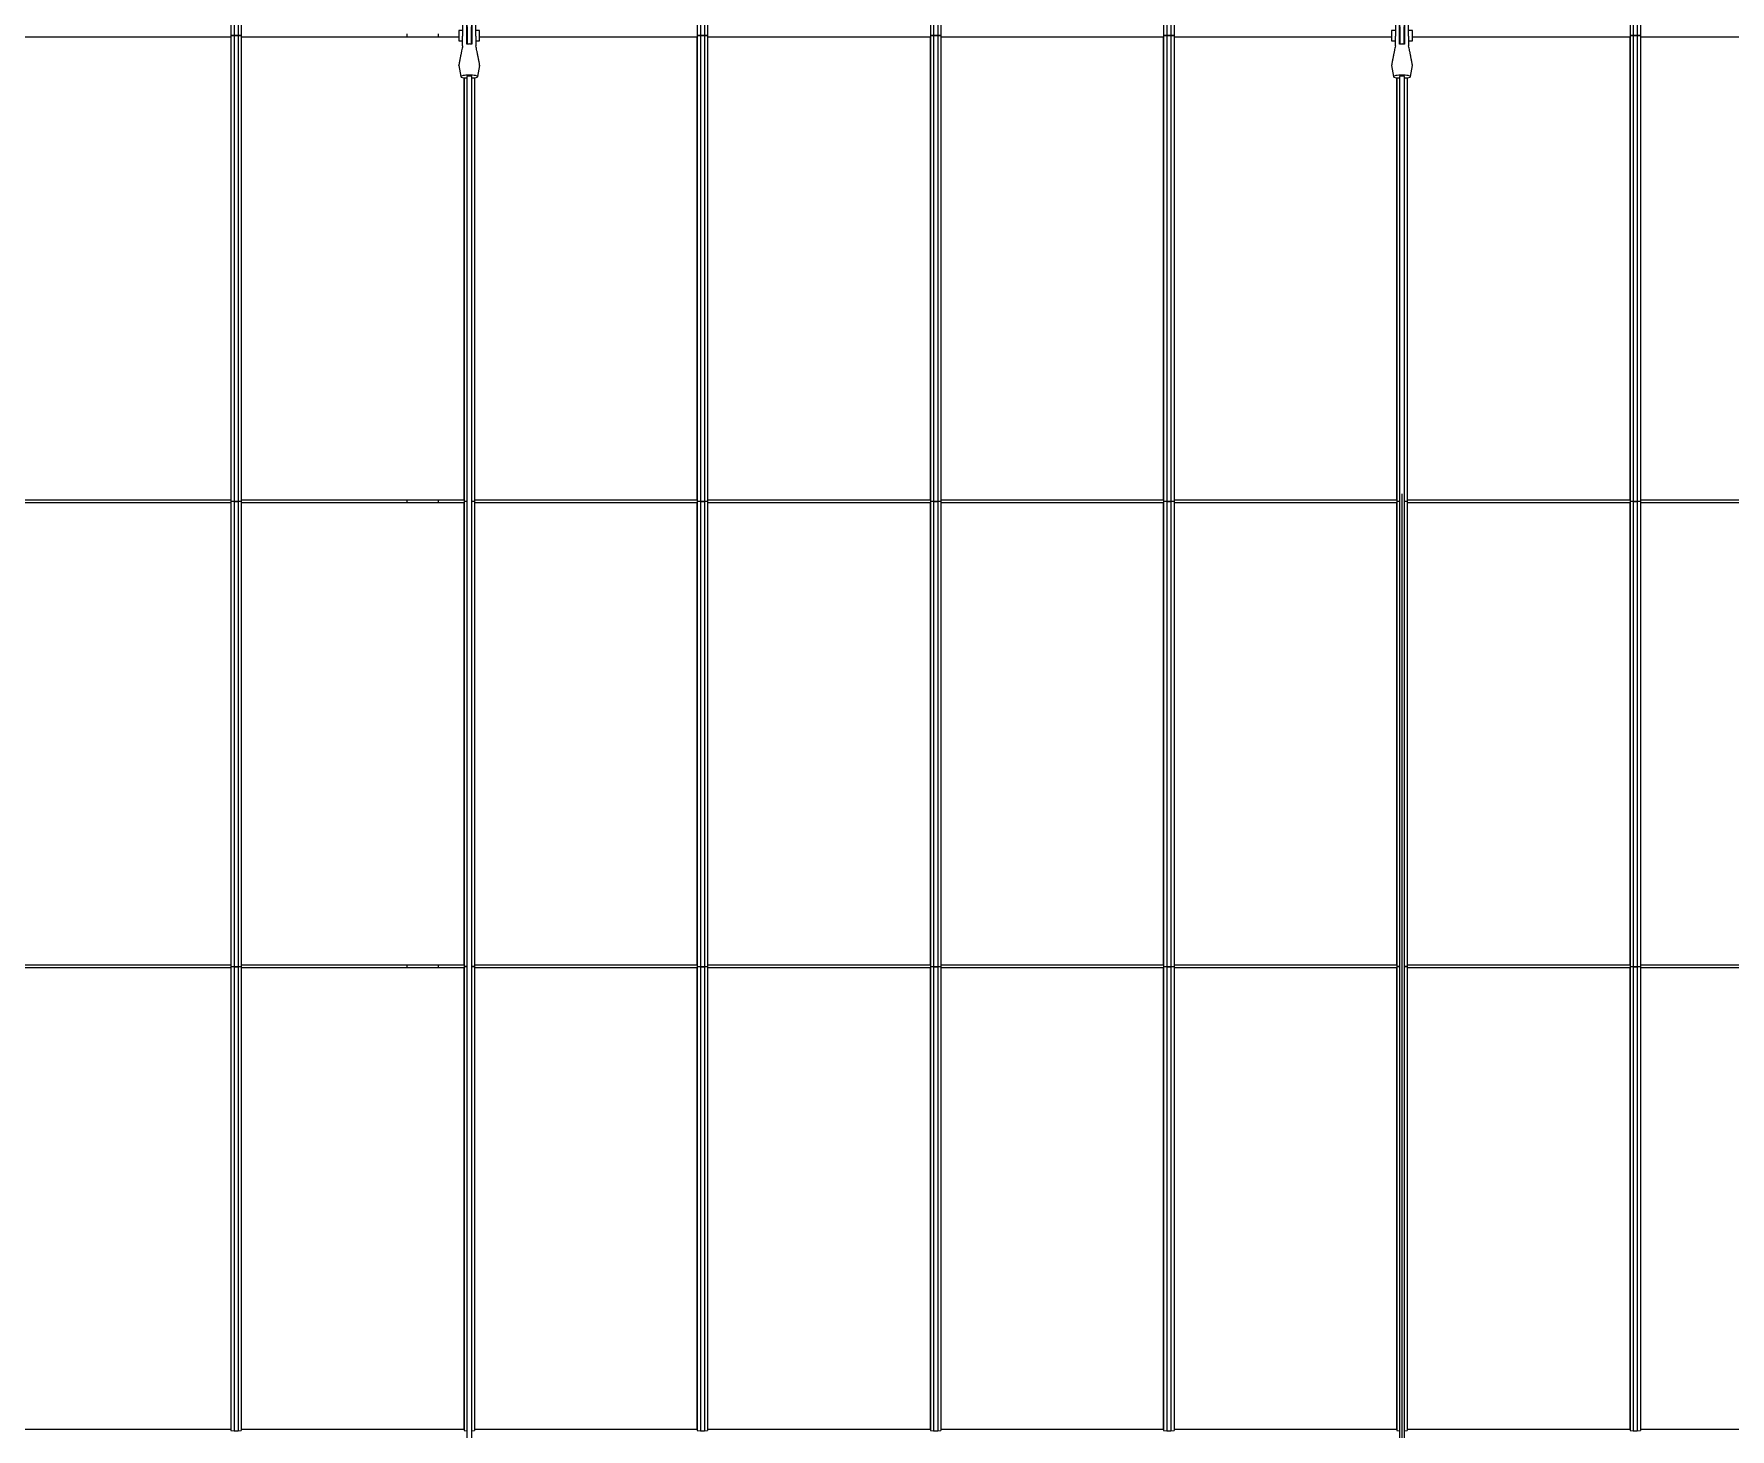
# Model space of a CAD drawing. Header units: millimetres. Extents: x 124696 to 347024, y 412631 to 564609.
# Drawn here: x 251071 to 259254, y 463130 to 469861 of the extents above; entities that cross this region are included whole.
import ezdxf

# ---------------------------------------------------------------- set-up
doc = ezdxf.new("R2010")
doc.units = ezdxf.units.MM
doc.header["$LTSCALE"] = 1500
doc.header["$MEASUREMENT"] = 0
doc.linetypes.add('二层平面图$0$轴网线_12_3_3_3 mm', pattern=[21, 12, -3, 3, -3])
doc.layers.add('0-建筑底图', color=7, linetype='Continuous')
for name, color, linetype, lineweight in [('二层平面图$0$A-LINE', 7, 'Continuous', 9), ('二层平面图$0$A-NORM-MODEL', 6, 'Continuous', 9), ('二层平面图$0$A-WALL-CURT-PANEL-2', 7, 'Continuous', 9), ('二层平面图$0$A-WALL-CURT-STILE-2', 7, 'Continuous', 9), ('二层平面图$0$ANNO-DOTE-1', 10, '二层平面图$0$轴网线_12_3_3_3 mm', 15), ('二层平面图$0$临时结构', 7, 'Continuous', 9)]:
    doc.layers.add(name, color=color, linetype=linetype, lineweight=lineweight)

# ---------------------------------------------------------------- blocks, each defined once
blk = doc.blocks.new('二层平面图$0$拉锁节点_泳池屋面2 - 拉锁节点_泳池屋面2-8581170-104-2F')
at = {"layer": '二层平面图$0$A-LINE'}
for p, q in [((-143.2, 50.6), (-197.3, 40.9)), ((-49, 32), (-2.1, 32)), ((42.8, 10), (-40.6, 10)), ((-25.5, 50), (-25.5, 32)), ((-0.5, 50), (-25.5, 50)), ((-25.5, 12), (-25.5, 10)), ((24.5, 50), (-0.5, 50)), ((24.5, 32), (24.5, 50)), ((24.5, 10), (24.5, 12)), ((42.8, 10), (106.9, 10)), ((-197.3, -40.9), (-143.2, -50.6)), ((-2.1, -32), (-49, -32)), ((-40.6, -10), (42.8, -10)), ((-25.5, -10), (-25.5, -12)), ((-25.5, -32), (-25.5, -50)), ((-25.5, -50), (-0.5, -50)), ((-0.5, -50), (24.5, -50)), ((24.5, -12), (24.5, -10)), ((24.5, -50), (24.5, -32)), ((106.9, -10), (42.8, -10))]:
    blk.add_line(p, q, dxfattribs=at)
at = {"layer": '二层平面图$0$A-LINE', "flags": 128}
for points in [[(-40.3, 12), (-20.6, 12), (-1, 12)], [(67.5, 32), (68.8, 29), (69.9, 26.3), (70.7, 24), (71.4, 22), (71.9, 20.2), (72.3, 18.6), (72.7, 17.1), (73, 15.8), (73.2, 14.6), (73.5, 13.5), (73.6, 12.5), (73.7, 12.2)], [(-1, -12), (-20.6, -12), (-40.3, -12)], [(67.5, -32), (68.8, -29), (69.9, -26.3), (70.7, -24), (71.4, -22), (71.9, -20.2), (72.3, -18.5), (72.7, -17.1), (73, -15.8), (73.2, -14.6), (73.5, -13.5), (73.6, -12.5), (73.7, -12.2)]]:
    blk.add_lwpolyline(points, dxfattribs=at)
at = {"layer": '二层平面图$0$A-LINE'}
for start_param, end_param in [(0.030255, 1.251201), (1.890392, 3.111338)]:
    blk.add_ellipse((-197.1, 0), major_axis=(0, 41), ratio=0.169005, start_param=start_param, end_param=end_param, dxfattribs=at)
for points, knots in [([(-49, 32), (-53, 32.8), (-61, 34.4), (-70.8, 36.4), (-78.7, 38), (-84.6, 39.2), (-89.4, 40.2), (-93.3, 41), (-96.2, 41.5), (-99.1, 42.1), (-103, 42.9), (-107.8, 43.8), (-112.5, 44.8), (-115.8, 45.4), (-117.6, 45.7), (-118.9, 46), (-120.3, 46.3), (-122.1, 46.6), (-125.4, 47.2), (-130.1, 48.1), (-134.4, 48.9), (-137.2, 49.4), (-138.6, 49.7), (-139.6, 49.8), (-140.5, 49.9), (-141.8, 50.1), (-142.8, 50.2), (-143.1, 50.1), (-143.2, 50.1)], [-1, -1, -1, -1, -0.9444444, -0.8888889, -0.8611111, -0.8333333, -0.8055556, -0.7916667, -0.7777778, -0.7638889, -0.75, -0.7222222, -0.6944444, -0.6805556, -0.6736111, -0.6666667, -0.6597222, -0.6527778, -0.6388889, -0.6111111, -0.5833333, -0.5694444, -0.5555556, -0.5486111, -0.5416667, -0.5277778, -0.5, -0.4930197, -0.4930197, -0.4930197, -0.4930197]), ([(67.5, 32), (67.5, 32), (66.9, 32), (63.8, 32), (57.6, 32), (48.9, 32), (38.1, 32), (25.6, 32), (12, 32), (2.7, 32), (-2.1, 32)], [-0.4511759, -0.4511759, -0.4511759, -0.4511759, -0.4117647, -0.3529412, -0.2941176, -0.2352941, -0.1764706, -0.1176471, -0.0588235, 0, 0, 0, 0]), ([(-1, 12), (3.9, 12), (13.4, 12), (27.3, 12), (40.1, 12), (51.4, 12), (60.8, 12), (66.7, 12), (70.1, 12), (72.1, 12), (73.3, 12), (73.6, 12), (73.7, 12)], [-1, -1, -1, -1, -0.9444444, -0.8888889, -0.8333333, -0.7777778, -0.7222222, -0.6666667, -0.6388889, -0.6111111, -0.5833333, -0.5555556, -0.5555556, -0.5555556, -0.5555556]), ([(-143.2, -50.1), (-143.1, -50.1), (-142.7, -50.2), (-141.8, -50.1), (-140.4, -49.9), (-139.5, -49.8), (-138.6, -49.6), (-137.1, -49.4), (-134.3, -48.9), (-130.1, -48.1), (-125.4, -47.2), (-122.1, -46.6), (-120.2, -46.3), (-118.9, -46), (-117.6, -45.7), (-115.7, -45.4), (-112.5, -44.8), (-107.8, -43.8), (-102.9, -42.9), (-99.1, -42.1), (-96.2, -41.5), (-93.3, -41), (-89.4, -40.2), (-84.5, -39.2), (-78.6, -38), (-70.8, -36.4), (-60.9, -34.4), (-53, -32.8), (-49, -32)], [-0.5073636, -0.5073636, -0.5073636, -0.5073636, -0.5, -0.4722222, -0.4583333, -0.4513889, -0.4444444, -0.4305556, -0.4166667, -0.3888889, -0.3611111, -0.3472222, -0.3402778, -0.3333333, -0.3263889, -0.3194444, -0.3055556, -0.2777778, -0.25, -0.2361111, -0.2222222, -0.2083333, -0.1944444, -0.1666667, -0.1388889, -0.1111111, -0.0555556, 0, 0, 0, 0]), ([(-2.1, -32), (1.5, -32), (6.8, -32), (13.7, -32), (20.5, -32), (28.8, -32), (39, -32), (48.9, -32), (57.6, -32), (63.8, -32), (66.9, -32), (67.5, -32), (67.5, -32)], [-1, -1, -1, -1, -0.9558824, -0.9338235, -0.9117647, -0.8676471, -0.8235294, -0.7647059, -0.7058824, -0.6470588, -0.5882353, -0.5485298, -0.5485298, -0.5485298, -0.5485298])]:
    blk.add_open_spline(points, degree=3, knots=knots, dxfattribs=at)
for points in [[(-40.1, 0), (-40.1, 2), (-40.1, 6), (-40.2, 10), (-40.3, 12)], [(-40.3, -12), (-40.2, -10), (-40.1, -6), (-40.1, -2), (-40.1, 0)], [(73.7, -12), (73.6, -12), (72.4, -12), (67.9, -12), (60.8, -12), (51.4, -12), (40.1, -12), (27.3, -12), (13.4, -12), (3.9, -12), (-1, -12)]]:
    blk.add_open_spline(points, degree=3, dxfattribs=at)
at = {"layer": '二层平面图$0$A-NORM-MODEL'}
for start_param, end_param in [(4.712389, 6.31344), (3.111338, 4.712389)]:
    blk.add_ellipse((-197.1, 0), major_axis=(0, 41), ratio=0.169005, start_param=start_param, end_param=end_param, dxfattribs=at)
for points, knots in [([(-143.2, 50.1), (-143.4, 50.1), (-143.6, 50.1), (-143.4, 49.9), (-143.1, 49.8), (-143, 49.7), (-142.8, 49.7)], [-0.49301965, -0.49301965, -0.49301965, -0.49301965, -0.47222222, -0.45833333, -0.45138889, -0.44444444, -0.44444444, -0.44444444, -0.44444444]), ([(-142.9, -49.7), (-143, -49.7), (-143.2, -49.8), (-143.4, -49.9), (-143.6, -50.1), (-143.4, -50.1), (-143.2, -50.1)], [-0.55555556, -0.55555556, -0.55555556, -0.55555556, -0.54861111, -0.54166667, -0.52777778, -0.50736357, -0.50736357, -0.50736357, -0.50736357])]:
    blk.add_open_spline(points, degree=3, knots=knots, dxfattribs=at)
for points in [[(67.3, 32), (67.4, 32), (67.5, 32), (67.5, 32)], [(67.5, -32), (67.5, -32), (67.4, -32), (67.3, -32)]]:
    blk.add_open_spline(points, degree=3, dxfattribs=at)
blk = doc.blocks.new('二层平面图$0$2PTs-line 拉杆 - 拉杆_25-8616156-104-2F')
at = {"layer": '二层平面图$0$临时结构'}
for p, q in [((121487.5, 13302.9), (121487.5, 3903.5)), ((121487.5, 13302.9), (121487.5, 3903.5)), ((121512.5, 3903.5), (121512.5, 13302.9)), ((121512.5, 3903.5), (121512.5, 13302.9))]:
    blk.add_line(p, q, dxfattribs=at)
blk.add_ellipse((121500, 13302.9), major_axis=(-12.5, 0), ratio=0.168962, start_param=3.141593, end_param=6.283185, dxfattribs=at)
blk = doc.blocks.new('二层平面图$0$拉锁节点_泳池屋面2 - 拉锁节点_泳池屋面2-V401-104-2F')
at = {"layer": '二层平面图$0$A-LINE'}
for p, q in [((-143.2, 50.6), (-197.3, 40.9)), ((-49, 32), (-2.1, 32)), ((42.8, 10), (-40.6, 10)), ((-25.5, 50), (-25.5, 32)), ((-0.5, 50), (-25.5, 50)), ((-25.5, 12), (-25.5, 10)), ((24.5, 50), (-0.5, 50)), ((24.5, 32), (24.5, 50)), ((24.5, 10), (24.5, 12)), ((42.8, 10), (106.9, 10)), ((-197.3, -40.9), (-143.2, -50.6)), ((-2.1, -32), (-49, -32)), ((-40.6, -10), (42.8, -10)), ((-25.5, -10), (-25.5, -12)), ((-25.5, -32), (-25.5, -50)), ((-25.5, -50), (-0.5, -50)), ((-0.5, -50), (24.5, -50)), ((24.5, -12), (24.5, -10)), ((24.5, -50), (24.5, -32)), ((106.9, -10), (42.8, -10))]:
    blk.add_line(p, q, dxfattribs=at)
at = {"layer": '二层平面图$0$A-LINE', "flags": 128}
for points in [[(-40.3, 12), (-20.6, 12), (-1, 12)], [(67.5, 32), (68.8, 29), (69.9, 26.3), (70.7, 24), (71.4, 22), (71.9, 20.2), (72.3, 18.6), (72.7, 17.1), (73, 15.8), (73.2, 14.6), (73.5, 13.5), (73.6, 12.5), (73.7, 12.2)], [(-1, -12), (-20.6, -12), (-40.3, -12)], [(67.5, -32), (68.8, -29), (69.9, -26.3), (70.7, -24), (71.4, -22), (71.9, -20.2), (72.3, -18.5), (72.7, -17.1), (73, -15.8), (73.2, -14.6), (73.5, -13.5), (73.6, -12.5), (73.7, -12.2)]]:
    blk.add_lwpolyline(points, dxfattribs=at)
at = {"layer": '二层平面图$0$A-LINE'}
for start_param, end_param in [(0.030255, 1.220408), (1.890392, 3.111338)]:
    blk.add_ellipse((-197.1, 0), major_axis=(0, 41), ratio=0.169005, start_param=start_param, end_param=end_param, dxfattribs=at)
for points, knots in [([(-49, 32), (-53, 32.8), (-61, 34.4), (-70.8, 36.4), (-78.7, 38), (-84.6, 39.2), (-89.4, 40.2), (-93.3, 41), (-96.2, 41.5), (-99.1, 42.1), (-103, 42.9), (-107.8, 43.8), (-112.5, 44.8), (-115.8, 45.4), (-117.6, 45.7), (-118.9, 46), (-120.3, 46.3), (-122.1, 46.6), (-125.4, 47.2), (-130.1, 48.1), (-134.4, 48.9), (-137.2, 49.4), (-138.6, 49.7), (-139.6, 49.8), (-140.5, 49.9), (-141.8, 50.1), (-142.8, 50.2), (-143.1, 50.1), (-143.2, 50.1)], [-1, -1, -1, -1, -0.9444444, -0.8888889, -0.8611111, -0.8333333, -0.8055556, -0.7916667, -0.7777778, -0.7638889, -0.75, -0.7222222, -0.6944444, -0.6805556, -0.6736111, -0.6666667, -0.6597222, -0.6527778, -0.6388889, -0.6111111, -0.5833333, -0.5694444, -0.5555556, -0.5486111, -0.5416667, -0.5277778, -0.5, -0.4930197, -0.4930197, -0.4930197, -0.4930197]), ([(67.5, 32), (67.5, 32), (66.9, 32), (63.8, 32), (57.6, 32), (48.9, 32), (38.1, 32), (25.6, 32), (12, 32), (2.7, 32), (-2.1, 32)], [-0.4511759, -0.4511759, -0.4511759, -0.4511759, -0.4117647, -0.3529412, -0.2941176, -0.2352941, -0.1764706, -0.1176471, -0.0588235, 0, 0, 0, 0]), ([(-1, 12), (3.9, 12), (13.4, 12), (27.3, 12), (40.1, 12), (51.4, 12), (60.8, 12), (66.7, 12), (70.1, 12), (72.1, 12), (73.3, 12), (73.6, 12), (73.7, 12)], [-1, -1, -1, -1, -0.9444444, -0.8888889, -0.8333333, -0.7777778, -0.7222222, -0.6666667, -0.6388889, -0.6111111, -0.5833333, -0.5555556, -0.5555556, -0.5555556, -0.5555556]), ([(-143.2, -50.1), (-143.1, -50.1), (-142.7, -50.2), (-141.8, -50.1), (-140.4, -49.9), (-139.5, -49.8), (-138.6, -49.6), (-137.1, -49.4), (-134.3, -48.9), (-130.1, -48.1), (-125.4, -47.2), (-122.1, -46.6), (-120.2, -46.3), (-118.9, -46), (-117.6, -45.7), (-115.7, -45.4), (-112.5, -44.8), (-107.8, -43.8), (-102.9, -42.9), (-99.1, -42.1), (-96.2, -41.5), (-93.3, -41), (-89.4, -40.2), (-84.5, -39.2), (-78.6, -38), (-70.8, -36.4), (-60.9, -34.4), (-53, -32.8), (-49, -32)], [-0.5073636, -0.5073636, -0.5073636, -0.5073636, -0.5, -0.4722222, -0.4583333, -0.4513889, -0.4444444, -0.4305556, -0.4166667, -0.3888889, -0.3611111, -0.3472222, -0.3402778, -0.3333333, -0.3263889, -0.3194444, -0.3055556, -0.2777778, -0.25, -0.2361111, -0.2222222, -0.2083333, -0.1944444, -0.1666667, -0.1388889, -0.1111111, -0.0555556, 0, 0, 0, 0]), ([(-2.1, -32), (1.5, -32), (6.8, -32), (13.7, -32), (20.5, -32), (28.8, -32), (39, -32), (48.9, -32), (57.6, -32), (63.8, -32), (66.9, -32), (67.5, -32), (67.5, -32)], [-1, -1, -1, -1, -0.9558824, -0.9338235, -0.9117647, -0.8676471, -0.8235294, -0.7647059, -0.7058824, -0.6470588, -0.5882353, -0.5485298, -0.5485298, -0.5485298, -0.5485298])]:
    blk.add_open_spline(points, degree=3, knots=knots, dxfattribs=at)
for points in [[(-40.1, 0), (-40.1, 2), (-40.1, 6), (-40.2, 10), (-40.3, 12)], [(-40.3, -12), (-40.2, -10), (-40.1, -6), (-40.1, -2), (-40.1, 0)], [(73.7, -12), (73.6, -12), (72.4, -12), (67.9, -12), (60.8, -12), (51.4, -12), (40.1, -12), (27.3, -12), (13.4, -12), (3.9, -12), (-1, -12)]]:
    blk.add_open_spline(points, degree=3, dxfattribs=at)
at = {"layer": '二层平面图$0$A-NORM-MODEL'}
for start_param, end_param in [(4.712389, 6.31344), (3.111338, 4.712389)]:
    blk.add_ellipse((-197.1, 0), major_axis=(0, 41), ratio=0.169005, start_param=start_param, end_param=end_param, dxfattribs=at)
for points, knots in [([(-143.2, 50.1), (-143.4, 50.1), (-143.6, 50.1), (-143.4, 49.9), (-143.1, 49.8), (-143, 49.7), (-142.8, 49.7)], [-0.49301965, -0.49301965, -0.49301965, -0.49301965, -0.47222222, -0.45833333, -0.45138889, -0.44444444, -0.44444444, -0.44444444, -0.44444444]), ([(-142.9, -49.7), (-143, -49.7), (-143.2, -49.8), (-143.4, -49.9), (-143.6, -50.1), (-143.4, -50.1), (-143.2, -50.1)], [-0.55555556, -0.55555556, -0.55555556, -0.55555556, -0.54861111, -0.54166667, -0.52777778, -0.50736357, -0.50736357, -0.50736357, -0.50736357])]:
    blk.add_open_spline(points, degree=3, knots=knots, dxfattribs=at)
for points in [[(67.3, 32), (67.4, 32), (67.5, 32), (67.5, 32)], [(67.5, -32), (67.5, -32), (67.4, -32), (67.3, -32)]]:
    blk.add_open_spline(points, degree=3, dxfattribs=at)
blk = doc.blocks.new('二层平面图$0$系统嵌板 - 玻璃-13232874-104-2F')
at = {"layer": '二层平面图$0$A-WALL-CURT-PANEL-2'}
for p, q in [((106850, 9002.5), (105775, 9002.5)), ((105775, 9002.5), (105775, 7890.4)), ((105775, 7890.4), (105775, 6778.2)), ((105775, 6778.2), (106850, 6778.2))]:
    blk.add_line(p, q, dxfattribs=at)
blk = doc.blocks.new('二层平面图$0$系统嵌板 - 玻璃-V403-104-2F')
at = {"layer": '二层平面图$0$A-WALL-CURT-PANEL-2'}
for p, q in [((106850, 11246.3), (105775, 11246.3)), ((105775, 11246.3), (105775, 10132)), ((105775, 10132), (105775, 9017.7)), ((105775, 9017.7), (106850, 9017.7))]:
    blk.add_line(p, q, dxfattribs=at)
blk = doc.blocks.new('二层平面图$0$系统嵌板 - 玻璃-V404-104-2F')
at = {"layer": '二层平面图$0$A-WALL-CURT-PANEL-2'}
for p, q in [((106850, 13493.2), (105775, 13493.2)), ((105775, 13493.2), (105775, 12377.4)), ((105775, 12377.4), (105775, 11261.5)), ((105775, 11261.5), (106850, 11261.5))]:
    blk.add_line(p, q, dxfattribs=at)
blk = doc.blocks.new('二层平面图$0$系统嵌板 - 玻璃-V471-104-2F')
at = {"layer": '二层平面图$0$A-WALL-CURT-PANEL-2'}
for p, q in [((134975, 9002.4), (133900, 9002.4)), ((133900, 9002.4), (133900, 7890.2)), ((134975, 7890.2), (134975, 9002.4)), ((133900, 7890.2), (133900, 6777.9)), ((134975, 6777.9), (134975, 7890.2)), ((133900, 6777.9), (134975, 6777.9))]:
    blk.add_line(p, q, dxfattribs=at)
blk = doc.blocks.new('二层平面图$0$系统嵌板 - 玻璃-V483-104-2F')
at = {"layer": '二层平面图$0$A-WALL-CURT-PANEL-2'}
for p, q in [((133850, 11246.2), (132775, 11246.2)), ((132775, 11246.2), (132775, 10131.9)), ((133850, 10131.9), (133850, 11246.2)), ((132775, 10131.9), (132775, 9017.6)), ((133850, 9017.6), (133850, 10131.9)), ((132775, 9017.6), (133850, 9017.6))]:
    blk.add_line(p, q, dxfattribs=at)
blk = doc.blocks.new('二层平面图$0$系统嵌板 - 玻璃-V484-104-2F')
at = {"layer": '二层平面图$0$A-WALL-CURT-PANEL-2'}
for p, q in [((133850, 13493.2), (132775, 13493.2)), ((132775, 13493.2), (132775, 12377.3)), ((133850, 12377.3), (133850, 13493.2)), ((132775, 12377.3), (132775, 11261.5)), ((133850, 11261.5), (133850, 12377.3)), ((132775, 11261.5), (133850, 11261.5))]:
    blk.add_line(p, q, dxfattribs=at)
blk = doc.blocks.new('二层平面图$0$系统嵌板 - 玻璃-V493-104-2F')
at = {"layer": '二层平面图$0$A-WALL-CURT-PANEL-2'}
for p, q in [((131600, 13493.2), (130550, 13493.2)), ((131600, 12377.3), (131600, 13493.2)), ((130525, 13297.6), (130525, 12377.3)), ((130525, 12377.3), (130525, 11261.5)), ((131600, 11261.5), (131600, 12377.3)), ((130525, 11261.5), (131600, 11261.5))]:
    blk.add_line(p, q, dxfattribs=at)
blk = doc.blocks.new('二层平面图$0$系统嵌板 - 玻璃-V497-104-2F')
at = {"layer": '二层平面图$0$A-WALL-CURT-PANEL-2'}
for p, q in [((130450, 13493.2), (129400, 13493.2)), ((129400, 13493.2), (129400, 12377.3)), ((130475, 12377.3), (130475, 13297.6)), ((129400, 12377.3), (129400, 11261.5)), ((130475, 11261.5), (130475, 12377.3)), ((129400, 11261.5), (130475, 11261.5))]:
    blk.add_line(p, q, dxfattribs=at)
blk = doc.blocks.new('二层平面图$0$矩形竖梃 - 泳池固定屋面龙骨_边-13232953-104-2F')
at = {"layer": '二层平面图$0$A-WALL-CURT-STILE-2'}
for p, q in [((106850, 7890.2), (106850, 6770.3)), ((106865, 7888.7), (106865, 6768.7)), ((106885, 7888.7), (106885, 6768.7)), ((106900, 7890.2), (106900, 6770.3)), ((106850, 6770.3), (106865, 6768.7)), ((106865, 6768.7), (106885, 6768.7)), ((106885, 6768.7), (106900, 6770.3))]:
    blk.add_line(p, q, dxfattribs=at)
blk = doc.blocks.new('二层平面图$0$矩形竖梃 - 泳池固定屋面龙骨_边-V527-104-2F')
at = {"layer": '二层平面图$0$A-WALL-CURT-STILE-2'}
for p, q in [((106865, 9008.7), (106850, 9010)), ((106850, 9010), (106850, 7890.2)), ((106885, 9008.7), (106865, 9008.7)), ((106865, 9008.7), (106865, 7888.7)), ((106900, 9010), (106885, 9008.7)), ((106885, 9008.7), (106885, 7888.7)), ((106900, 9010), (106900, 7890.2))]:
    blk.add_line(p, q, dxfattribs=at)
blk = doc.blocks.new('二层平面图$0$矩形竖梃 - 泳池固定屋面龙骨_边-V528-104-2F')
at = {"layer": '二层平面图$0$A-WALL-CURT-STILE-2'}
for p, q in [((106850, 10131.9), (106850, 9010)), ((106865, 10130.8), (106865, 9008.7)), ((106885, 10130.8), (106885, 9008.7)), ((106900, 10131.9), (106900, 9010)), ((106850, 9010), (106865, 9008.7)), ((106865, 9008.7), (106885, 9008.7)), ((106885, 9008.7), (106900, 9010))]:
    blk.add_line(p, q, dxfattribs=at)
blk = doc.blocks.new('二层平面图$0$矩形竖梃 - 泳池固定屋面龙骨_边-V529-104-2F')
at = {"layer": '二层平面图$0$A-WALL-CURT-STILE-2'}
for p, q in [((106865, 11252.9), (106850, 11253.9)), ((106850, 11253.9), (106850, 10131.9)), ((106885, 11252.9), (106865, 11252.9)), ((106865, 11252.9), (106865, 10130.8)), ((106900, 11253.9), (106885, 11252.9)), ((106885, 11252.9), (106885, 10130.8)), ((106900, 11253.9), (106900, 10131.9))]:
    blk.add_line(p, q, dxfattribs=at)
blk = doc.blocks.new('二层平面图$0$矩形竖梃 - 泳池固定屋面龙骨_边-V530-104-2F')
at = {"layer": '二层平面图$0$A-WALL-CURT-STILE-2'}
for p, q in [((106850, 12377.3), (106850, 11253.9)), ((106865, 12376.5), (106865, 11252.9)), ((106885, 12376.5), (106885, 11252.9)), ((106900, 12377.3), (106900, 11253.9)), ((106850, 11253.9), (106865, 11252.9)), ((106865, 11252.9), (106885, 11252.9)), ((106885, 11252.9), (106900, 11253.9))]:
    blk.add_line(p, q, dxfattribs=at)
blk = doc.blocks.new('二层平面图$0$矩形竖梃 - 泳池固定屋面龙骨_边-V531-104-2F')
at = {"layer": '二层平面图$0$A-WALL-CURT-STILE-2'}
for p, q in [((106865, 13500.2), (106850, 13500.8)), ((106850, 13500.8), (106850, 12377.3)), ((106885, 13500.2), (106865, 13500.2)), ((106865, 13500.2), (106865, 12376.5)), ((106900, 13500.8), (106885, 13500.2)), ((106885, 13500.2), (106885, 12376.5)), ((106900, 13500.8), (106900, 12377.3))]:
    blk.add_line(p, q, dxfattribs=at)
blk = doc.blocks.new('二层平面图$0$矩形竖梃 - 泳池固定屋面龙骨_边-V532-104-2F')
at = {"layer": '二层平面图$0$A-WALL-CURT-STILE-2'}
for p, q in [((106850, 14625.4), (106850, 13500.8)), ((106865, 14624.9), (106865, 13500.2)), ((106885, 14624.9), (106885, 13500.2)), ((106900, 14625.4), (106900, 13500.8)), ((106850, 13500.8), (106865, 13500.2)), ((106865, 13500.2), (106885, 13500.2)), ((106885, 13500.2), (106900, 13500.8))]:
    blk.add_line(p, q, dxfattribs=at)
blk = doc.blocks.new('二层平面图$0$矩形竖梃 - 泳池固定屋面龙骨_中-V564-104-2F')
at = {"layer": '二层平面图$0$A-WALL-CURT-STILE-2'}
for p, q in [((133850, 7890.2), (133850, 6770.3)), ((133865, 7888.7), (133865, 6768.7)), ((133885, 7888.7), (133885, 6768.7)), ((133900, 7890.2), (133900, 6770.3)), ((133850, 6770.3), (133865, 6768.7)), ((133865, 6768.7), (133885, 6768.7)), ((133885, 6768.7), (133900, 6770.3))]:
    blk.add_line(p, q, dxfattribs=at)
blk = doc.blocks.new('二层平面图$0$矩形竖梃 - 泳池固定屋面龙骨_中-V565-104-2F')
at = {"layer": '二层平面图$0$A-WALL-CURT-STILE-2'}
for p, q in [((133865, 9008.7), (133850, 9010)), ((133850, 9010), (133850, 7890.2)), ((133885, 9008.7), (133865, 9008.7)), ((133865, 9008.7), (133865, 7888.7)), ((133900, 9010), (133885, 9008.7)), ((133885, 9008.7), (133885, 7888.7)), ((133900, 9010), (133900, 7890.2))]:
    blk.add_line(p, q, dxfattribs=at)
blk = doc.blocks.new('二层平面图$0$矩形竖梃 - 泳池固定屋面龙骨_中-V566-104-2F')
at = {"layer": '二层平面图$0$A-WALL-CURT-STILE-2'}
for p, q in [((133850, 10131.9), (133850, 9010)), ((133865, 10130.8), (133865, 9008.7)), ((133885, 10130.8), (133885, 9008.7)), ((133900, 10131.9), (133900, 9010)), ((133850, 9010), (133865, 9008.7)), ((133865, 9008.7), (133885, 9008.7)), ((133885, 9008.7), (133900, 9010))]:
    blk.add_line(p, q, dxfattribs=at)
blk = doc.blocks.new('二层平面图$0$矩形竖梃 - 泳池固定屋面龙骨_中-V567-104-2F')
at = {"layer": '二层平面图$0$A-WALL-CURT-STILE-2'}
for p, q in [((133865, 11252.9), (133850, 11253.9)), ((133850, 11253.9), (133850, 10131.9)), ((133885, 11252.9), (133865, 11252.9)), ((133865, 11252.9), (133865, 10130.8)), ((133900, 11253.9), (133885, 11252.9)), ((133885, 11252.9), (133885, 10130.8)), ((133900, 11253.9), (133900, 10131.9))]:
    blk.add_line(p, q, dxfattribs=at)
blk = doc.blocks.new('二层平面图$0$矩形竖梃 - 泳池固定屋面龙骨_中-V568-104-2F')
at = {"layer": '二层平面图$0$A-WALL-CURT-STILE-2'}
for p, q in [((133850, 12377.3), (133850, 11253.9)), ((133865, 12376.5), (133865, 11252.9)), ((133885, 12376.5), (133885, 11252.9)), ((133900, 12377.3), (133900, 11253.9)), ((133850, 11253.9), (133865, 11252.9)), ((133865, 11252.9), (133885, 11252.9)), ((133885, 11252.9), (133900, 11253.9))]:
    blk.add_line(p, q, dxfattribs=at)
blk = doc.blocks.new('二层平面图$0$矩形竖梃 - 泳池固定屋面龙骨_中-V569-104-2F')
at = {"layer": '二层平面图$0$A-WALL-CURT-STILE-2'}
for p, q in [((133865, 13500.2), (133850, 13500.8)), ((133850, 13500.8), (133850, 12377.3)), ((133885, 13500.2), (133865, 13500.2)), ((133865, 13500.2), (133865, 12376.5)), ((133900, 13500.8), (133885, 13500.2)), ((133885, 13500.2), (133885, 12376.5)), ((133900, 13500.8), (133900, 12377.3))]:
    blk.add_line(p, q, dxfattribs=at)
blk = doc.blocks.new('二层平面图$0$矩形竖梃 - 泳池固定屋面龙骨_中-V570-104-2F')
at = {"layer": '二层平面图$0$A-WALL-CURT-STILE-2'}
for p, q in [((133850, 14625.4), (133850, 13500.8)), ((133865, 14624.9), (133865, 13500.2)), ((133885, 14624.9), (133885, 13500.2)), ((133900, 14625.4), (133900, 13500.8)), ((133850, 13500.8), (133865, 13500.2)), ((133865, 13500.2), (133885, 13500.2)), ((133885, 13500.2), (133900, 13500.8))]:
    blk.add_line(p, q, dxfattribs=at)
blk = doc.blocks.new('二层平面图$0$矩形竖梃 - 泳池固定屋面龙骨_中-13232954-104-2F')
at = {"layer": '二层平面图$0$A-WALL-CURT-STILE-2'}
for p, q in [((134975, 7890.2), (134975, 6770.3)), ((135025, 7890.2), (135025, 6770.3)), ((134975, 6770.3), (134987.9, 6768.9)), ((135012.1, 6768.9), (135025, 6770.3))]:
    blk.add_line(p, q, dxfattribs=at)
blk = doc.blocks.new('二层平面图$0$矩形竖梃 - 泳池固定屋面龙骨_中-V584-104-2F')
at = {"layer": '二层平面图$0$A-WALL-CURT-STILE-2'}
for p, q in [((130487.9, 9008.9), (130475, 9010)), ((130475, 9010), (130475, 7890.2)), ((130525, 9010), (130512.1, 9008.9)), ((130525, 9010), (130525, 7890.2))]:
    blk.add_line(p, q, dxfattribs=at)
blk = doc.blocks.new('二层平面图$0$矩形竖梃 - 泳池固定屋面龙骨_中-V585-104-2F')
at = {"layer": '二层平面图$0$A-WALL-CURT-STILE-2'}
for p, q in [((130475, 10131.9), (130475, 9010)), ((130525, 10131.9), (130525, 9010)), ((130475, 9010), (130487.9, 9008.9)), ((130512.1, 9008.9), (130525, 9010))]:
    blk.add_line(p, q, dxfattribs=at)
blk = doc.blocks.new('二层平面图$0$矩形竖梃 - 泳池固定屋面龙骨_中-V586-104-2F')
at = {"layer": '二层平面图$0$A-WALL-CURT-STILE-2'}
for p, q in [((130488.2, 11253), (130475, 11253.9)), ((130475, 11253.9), (130475, 10131.9)), ((130525, 11253.9), (130511.8, 11253)), ((130525, 11253.9), (130525, 10131.9))]:
    blk.add_line(p, q, dxfattribs=at)
blk = doc.blocks.new('二层平面图$0$矩形竖梃 - 泳池固定屋面龙骨_中-V587-104-2F')
at = {"layer": '二层平面图$0$A-WALL-CURT-STILE-2'}
for p, q in [((130475, 12377.3), (130475, 11253.9)), ((130525, 12377.3), (130525, 11253.9)), ((130475, 11253.9), (130488.2, 11253)), ((130511.8, 11253), (130525, 11253.9))]:
    blk.add_line(p, q, dxfattribs=at)
blk = doc.blocks.new('二层平面图$0$矩形竖梃 - 泳池固定屋面龙骨_中-V588-104-2F')
at = {"layer": '二层平面图$0$A-WALL-CURT-STILE-2'}
for p, q in [((130475, 13297.6), (130475, 12377.3)), ((130525, 13297.6), (130525, 12377.3))]:
    blk.add_line(p, q, dxfattribs=at)
blk = doc.blocks.new('二层平面图$0$矩形竖梃 - 泳池固定屋面龙骨_中-V620-104-2F')
at = {"layer": '二层平面图$0$A-WALL-CURT-STILE-2'}
for p, q in [((107975, 7890.2), (107975, 6770.3)), ((108025, 7890.2), (108025, 6770.3)), ((107975, 6770.3), (107986.3, 6769.1)), ((108012.1, 6768.9), (108025, 6770.3))]:
    blk.add_line(p, q, dxfattribs=at)
blk = doc.blocks.new('二层平面图$0$矩形竖梃 - 泳池固定屋面龙骨_中-V621-104-2F')
at = {"layer": '二层平面图$0$A-WALL-CURT-STILE-2'}
for p, q in [((107986.3, 9009), (107975, 9010)), ((107975, 9010), (107975, 7890.2)), ((108025, 9010), (108012.1, 9008.9)), ((108025, 9010), (108025, 7890.2))]:
    blk.add_line(p, q, dxfattribs=at)
blk = doc.blocks.new('二层平面图$0$矩形竖梃 - 泳池固定屋面龙骨_中-V622-104-2F')
at = {"layer": '二层平面图$0$A-WALL-CURT-STILE-2'}
for p, q in [((107975, 10131.9), (107975, 9010)), ((108025, 10131.9), (108025, 9010)), ((107975, 9010), (107986.3, 9009)), ((108012.1, 9008.9), (108025, 9010))]:
    blk.add_line(p, q, dxfattribs=at)
blk = doc.blocks.new('二层平面图$0$矩形竖梃 - 幕墙龙骨_30_150-8792819-104-2F')
at = {"layer": '二层平面图$0$A-WALL-CURT-STILE-2'}
for p, q in [((107700, 13493.2), (107700, 13508.4)), ((107850, 13508.4), (107850, 13493.2)), ((107700, 11246.2), (107700, 11261.4)), ((107850, 11261.4), (107850, 11246.2)), ((107700, 9002.4), (107700, 9017.6)), ((107850, 9017.6), (107850, 9002.4))]:
    blk.add_line(p, q, dxfattribs=at)
blk = doc.blocks.new('二层平面图')
at = {"layer": '二层平面图$0$ANNO-DOTE-1', "color": 8}
blk.add_line((112500, -6710.3), (112500, 86692), dxfattribs=at)
at = {"layer": '二层平面图$0$A-NORM-MODEL', "color": 8, "rotation": 90.0000000000001}
for name, p in [('二层平面图$0$拉锁节点_泳池屋面2 - 拉锁节点_泳池屋面2-V401-104-2F', (108000, 13500)), ('二层平面图$0$拉锁节点_泳池屋面2 - 拉锁节点_泳池屋面2-8581170-104-2F', (112500, 13500))]:
    blk.add_blockref(name, p, dxfattribs=at)
at = {"layer": '二层平面图$0$A-WALL-CURT-PANEL-2', "color": 8}
for name, p in [('二层平面图$0$系统嵌板 - 玻璃-V404-104-2F', (0, 0)), ('二层平面图$0$系统嵌板 - 玻璃-V497-104-2F', (-22500, 0)), ('二层平面图$0$系统嵌板 - 玻璃-V493-104-2F', (-22500, 0)), ('二层平面图$0$系统嵌板 - 玻璃-V484-104-2F', (-23625, 0)), ('二层平面图$0$系统嵌板 - 玻璃-V484-104-2F', (-22500, 0)), ('二层平面图$0$系统嵌板 - 玻璃-V497-104-2F', (-18000, 0)), ('二层平面图$0$系统嵌板 - 玻璃-V493-104-2F', (-18000, 0)), ('二层平面图$0$系统嵌板 - 玻璃-V484-104-2F', (-19125, 0)), ('二层平面图$0$系统嵌板 - 玻璃-V403-104-2F', (0, 0)), ('二层平面图$0$系统嵌板 - 玻璃-V483-104-2F', (-25875, 0)), ('二层平面图$0$系统嵌板 - 玻璃-V483-104-2F', (-24750, 0)), ('二层平面图$0$系统嵌板 - 玻璃-V483-104-2F', (-23625, 0)), ('二层平面图$0$系统嵌板 - 玻璃-V483-104-2F', (-22500, 0)), ('二层平面图$0$系统嵌板 - 玻璃-V483-104-2F', (-21375, 0)), ('二层平面图$0$系统嵌板 - 玻璃-V483-104-2F', (-20250, 0)), ('二层平面图$0$系统嵌板 - 玻璃-V483-104-2F', (-19125, 0)), ('二层平面图$0$系统嵌板 - 玻璃-13232874-104-2F', (0, 0)), ('二层平面图$0$系统嵌板 - 玻璃-V471-104-2F', (-27000, 0)), ('二层平面图$0$系统嵌板 - 玻璃-V471-104-2F', (-25875, 0)), ('二层平面图$0$系统嵌板 - 玻璃-V471-104-2F', (-24750, 0)), ('二层平面图$0$系统嵌板 - 玻璃-V471-104-2F', (-23625, 0)), ('二层平面图$0$系统嵌板 - 玻璃-V471-104-2F', (-22500, 0)), ('二层平面图$0$系统嵌板 - 玻璃-V471-104-2F', (-21375, 0)), ('二层平面图$0$系统嵌板 - 玻璃-V471-104-2F', (-20250, 0))]:
    blk.add_blockref(name, p, dxfattribs=at)
at = {"layer": '二层平面图$0$A-WALL-CURT-STILE-2', "color": 8}
for name, p in [('二层平面图$0$矩形竖梃 - 幕墙龙骨_30_150-8792819-104-2F', (0, 0)), ('二层平面图$0$矩形竖梃 - 泳池固定屋面龙骨_边-V532-104-2F', (0, 0)), ('二层平面图$0$矩形竖梃 - 泳池固定屋面龙骨_中-V570-104-2F', (-24750, 0)), ('二层平面图$0$矩形竖梃 - 泳池固定屋面龙骨_中-V570-104-2F', (-23625, 0)), ('二层平面图$0$矩形竖梃 - 泳池固定屋面龙骨_中-V570-104-2F', (-22500, 0)), ('二层平面图$0$矩形竖梃 - 泳池固定屋面龙骨_中-V570-104-2F', (-20250, 0)), ('二层平面图$0$矩形竖梃 - 泳池固定屋面龙骨_边-V531-104-2F', (0, 0)), ('二层平面图$0$矩形竖梃 - 泳池固定屋面龙骨_中-V569-104-2F', (-24750, 0)), ('二层平面图$0$矩形竖梃 - 泳池固定屋面龙骨_中-V569-104-2F', (-23625, 0)), ('二层平面图$0$矩形竖梃 - 泳池固定屋面龙骨_中-V569-104-2F', (-22500, 0)), ('二层平面图$0$矩形竖梃 - 泳池固定屋面龙骨_中-V569-104-2F', (-20250, 0)), ('二层平面图$0$矩形竖梃 - 泳池固定屋面龙骨_中-V588-104-2F', (-22500, 0)), ('二层平面图$0$矩形竖梃 - 泳池固定屋面龙骨_中-V588-104-2F', (-18000, 0)), ('二层平面图$0$矩形竖梃 - 泳池固定屋面龙骨_边-V530-104-2F', (0, 0)), ('二层平面图$0$矩形竖梃 - 泳池固定屋面龙骨_中-V587-104-2F', (-22500, 0)), ('二层平面图$0$矩形竖梃 - 泳池固定屋面龙骨_中-V568-104-2F', (-24750, 0)), ('二层平面图$0$矩形竖梃 - 泳池固定屋面龙骨_中-V568-104-2F', (-23625, 0)), ('二层平面图$0$矩形竖梃 - 泳池固定屋面龙骨_中-V568-104-2F', (-22500, 0)), ('二层平面图$0$矩形竖梃 - 泳池固定屋面龙骨_中-V587-104-2F', (-18000, 0)), ('二层平面图$0$矩形竖梃 - 泳池固定屋面龙骨_中-V568-104-2F', (-20250, 0)), ('二层平面图$0$矩形竖梃 - 泳池固定屋面龙骨_边-V529-104-2F', (0, 0)), ('二层平面图$0$矩形竖梃 - 泳池固定屋面龙骨_中-V586-104-2F', (-22500, 0)), ('二层平面图$0$矩形竖梃 - 泳池固定屋面龙骨_中-V567-104-2F', (-24750, 0)), ('二层平面图$0$矩形竖梃 - 泳池固定屋面龙骨_中-V567-104-2F', (-23625, 0)), ('二层平面图$0$矩形竖梃 - 泳池固定屋面龙骨_中-V567-104-2F', (-22500, 0)), ('二层平面图$0$矩形竖梃 - 泳池固定屋面龙骨_中-V586-104-2F', (-18000, 0)), ('二层平面图$0$矩形竖梃 - 泳池固定屋面龙骨_中-V567-104-2F', (-20250, 0)), ('二层平面图$0$矩形竖梃 - 泳池固定屋面龙骨_边-V528-104-2F', (0, 0)), ('二层平面图$0$矩形竖梃 - 泳池固定屋面龙骨_中-V622-104-2F', (0, 0)), ('二层平面图$0$矩形竖梃 - 泳池固定屋面龙骨_中-V566-104-2F', (-24750, 0)), ('二层平面图$0$矩形竖梃 - 泳池固定屋面龙骨_中-V566-104-2F', (-23625, 0)), ('二层平面图$0$矩形竖梃 - 泳池固定屋面龙骨_中-V566-104-2F', (-22500, 0)), ('二层平面图$0$矩形竖梃 - 泳池固定屋面龙骨_中-V585-104-2F', (-18000, 0)), ('二层平面图$0$矩形竖梃 - 泳池固定屋面龙骨_中-V566-104-2F', (-20250, 0)), ('二层平面图$0$矩形竖梃 - 泳池固定屋面龙骨_边-V527-104-2F', (0, 0)), ('二层平面图$0$矩形竖梃 - 泳池固定屋面龙骨_中-V621-104-2F', (0, 0)), ('二层平面图$0$矩形竖梃 - 泳池固定屋面龙骨_中-V565-104-2F', (-24750, 0)), ('二层平面图$0$矩形竖梃 - 泳池固定屋面龙骨_中-V565-104-2F', (-23625, 0)), ('二层平面图$0$矩形竖梃 - 泳池固定屋面龙骨_中-V565-104-2F', (-22500, 0)), ('二层平面图$0$矩形竖梃 - 泳池固定屋面龙骨_中-V584-104-2F', (-18000, 0)), ('二层平面图$0$矩形竖梃 - 泳池固定屋面龙骨_中-V565-104-2F', (-20250, 0)), ('二层平面图$0$矩形竖梃 - 泳池固定屋面龙骨_边-13232953-104-2F', (0, 0)), ('二层平面图$0$矩形竖梃 - 泳池固定屋面龙骨_中-V620-104-2F', (0, 0)), ('二层平面图$0$矩形竖梃 - 泳池固定屋面龙骨_中-V564-104-2F', (-24750, 0)), ('二层平面图$0$矩形竖梃 - 泳池固定屋面龙骨_中-V564-104-2F', (-23625, 0)), ('二层平面图$0$矩形竖梃 - 泳池固定屋面龙骨_中-V564-104-2F', (-22500, 0)), ('二层平面图$0$矩形竖梃 - 泳池固定屋面龙骨_中-13232954-104-2F', (-22500, 0)), ('二层平面图$0$矩形竖梃 - 泳池固定屋面龙骨_中-V564-104-2F', (-20250, 0))]:
    blk.add_blockref(name, p, dxfattribs=at)
at = {"layer": '二层平面图$0$临时结构', "color": 8}
for p in [(-13500, 0), (-9000, 0)]:
    blk.add_blockref('二层平面图$0$2PTs-line 拉杆 - 拉杆_25-8616156-104-2F', p, dxfattribs=at)

msp = doc.modelspace()

# ---------------------------------------------------------------- block references
at = {"layer": '0-建筑底图'}
msp.add_blockref('二层平面图', (145171.7, 456352), dxfattribs=at)

doc.saveas('drawing.dxf')
